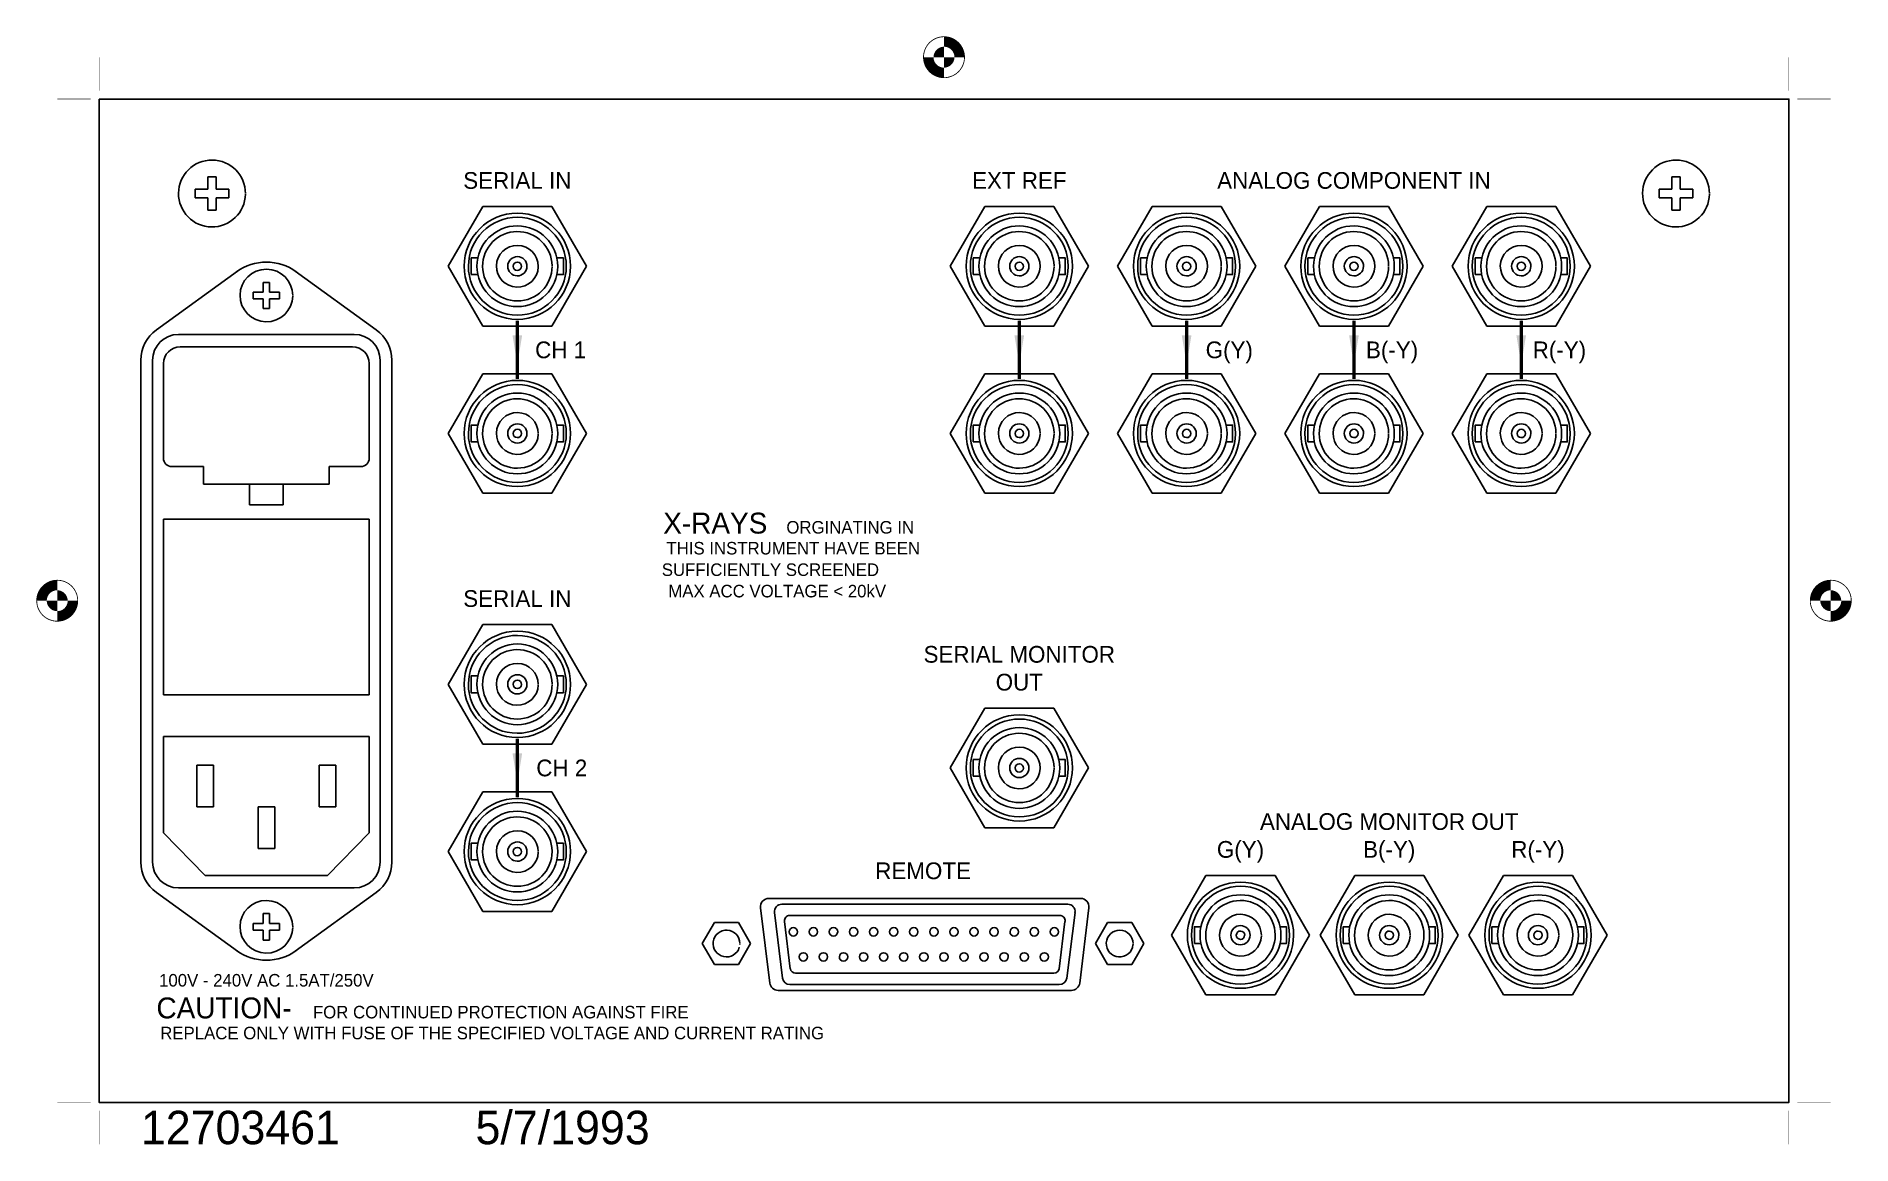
# Model space of a CAD drawing. Extents: x 50 to 268, y 37 to 170.
import ezdxf
from ezdxf.enums import TextEntityAlignment as Align

# ---------------------------------------------------------------- set-up
doc = ezdxf.new("R2010")
doc.units = 0
doc.layers.get('0').update_dxf_attribs({"linetype": 'CONTINUOUS'})
doc.layers.add('KOMPONENT', color=10, linetype='CONTINUOUS')
doc.layers.add('TEKST', color=7, linetype='CONTINUOUS')
doc.layers.get('0').off()
doc.layers.get('0').freeze()

# ---------------------------------------------------------------- blocks, each defined once
blk = doc.blocks.new('0')
at = {"color": 0}
for tag, p in [('NAME', (0, 0)), ('DATE', (10, 0))]:
    blk.add_attdef(tag, p, '', height=1, dxfattribs=at)
at = {"color": 0, "flags": 1}
blk.add_attdef('LAYER', (20, 0), '', height=1, dxfattribs=at)
blk = doc.blocks.new('6')
at = {"color": 0, "const_width": 0.01}
for points in [[(-1, 0), (-0.2, 0)], [(0, -1), (0, -0.2)]]:
    blk.add_lwpolyline(points, dxfattribs=at)
blk = doc.blocks.new('1')
at = {"color": 0}
for points, const_width in [([(0, 0.49, 0.414214), (-0.49, 0, 0.414214)], 0.02), ([(0.375, 0, 0.414214), (0, 0.375, 0.414214)], 0.25), ([(-0.375, 0, 0.414214), (0, -0.375, 0.414214)], 0.25), ([(0, 0.125, 0.414214), (-0.125, 0, 0.414214)], 0.25), ([(0, -0.125, 0.414214), (0.125, 0, 0.414214)], 0.25), ([(0, -0.49, 0.414214), (0.49, 0, 0.414214)], 0.02)]:
    blk.add_lwpolyline(points, format="xyb", dxfattribs=dict(at, const_width=const_width))

msp = doc.modelspace()

# ---------------------------------------------------------------- linework, layer by layer
at = {"layer": 'KOMPONENT', "color": 0}
for p, q in [((103.87, 149.15), (99.74, 142)), ((112.13, 149.15), (103.87, 149.15)), ((116.26, 142), (112.13, 149.15)), ((163.87, 149.15), (159.74, 142)), ((172.13, 149.15), (163.87, 149.15)), ((176.26, 142), (172.13, 149.15)), ((183.87, 149.15), (179.74, 142)), ((192.13, 149.15), (183.87, 149.15)), ((196.26, 142), (192.13, 149.15)), ((203.87, 149.15), (199.74, 142)), ((212.13, 149.15), (203.87, 149.15)), ((216.26, 142), (212.13, 149.15)), ((223.87, 149.15), (219.74, 142)), ((232.13, 149.15), (223.87, 149.15)), ((236.26, 142), (232.13, 149.15)), ((99.74, 142), (103.87, 134.85)), ((112.13, 134.85), (116.26, 142)), ((159.74, 142), (163.87, 134.85)), ((172.13, 134.85), (176.26, 142)), ((179.74, 142), (183.87, 134.85)), ((192.13, 134.85), (196.26, 142)), ((199.74, 142), (203.87, 134.85)), ((212.13, 134.85), (216.26, 142)), ((219.74, 142), (223.87, 134.85)), ((232.13, 134.85), (236.26, 142)), ((103.87, 134.85), (112.13, 134.85)), ((163.87, 134.85), (172.13, 134.85)), ((183.87, 134.85), (192.13, 134.85)), ((203.87, 134.85), (212.13, 134.85)), ((223.87, 134.85), (232.13, 134.85)), ((67.5, 133.85), (88.5, 133.85)), ((63, 130.75), (63, 70.75)), ((64.4, 70.75), (64.4, 130.75)), ((65.7, 119.05), (65.7, 130.35)), ((67.7, 132.35), (88.3, 132.35)), ((90.3, 130.35), (90.3, 119.05)), ((91.6, 130.75), (91.6, 70.75)), ((93, 130.75), (93, 70.75)), ((103.87, 129.15), (99.74, 122)), ((112.13, 129.15), (103.87, 129.15)), ((116.26, 122), (112.13, 129.15)), ((163.87, 129.15), (159.74, 122)), ((172.13, 129.15), (163.87, 129.15)), ((176.26, 122), (172.13, 129.15)), ((183.87, 129.15), (179.74, 122)), ((192.13, 129.15), (183.87, 129.15)), ((196.26, 122), (192.13, 129.15)), ((203.87, 129.15), (199.74, 122)), ((212.13, 129.15), (203.87, 129.15)), ((216.26, 122), (212.13, 129.15)), ((223.87, 129.15), (219.74, 122)), ((232.13, 129.15), (223.87, 129.15)), ((236.26, 122), (232.13, 129.15)), ((99.74, 122), (103.87, 114.85)), ((112.13, 114.85), (116.26, 122)), ((159.74, 122), (163.87, 114.85)), ((172.13, 114.85), (176.26, 122)), ((179.74, 122), (183.87, 114.85)), ((192.13, 114.85), (196.26, 122)), ((199.74, 122), (203.87, 114.85)), ((212.13, 114.85), (216.26, 122)), ((219.74, 122), (223.87, 114.85)), ((232.13, 114.85), (236.26, 122)), ((66.7, 118.05), (70.5, 118.05)), ((70.5, 118.05), (70.5, 115.95)), ((85.5, 118.05), (85.5, 115.95)), ((85.5, 118.05), (89.3, 118.05)), ((70.5, 115.95), (80, 115.95)), ((76, 115.95), (76, 113.45)), ((80, 115.95), (80, 113.45)), ((80, 115.95), (85.5, 115.95)), ((80, 113.45), (76, 113.45)), ((103.87, 114.85), (112.13, 114.85)), ((163.87, 114.85), (172.13, 114.85)), ((183.87, 114.85), (192.13, 114.85)), ((203.87, 114.85), (212.13, 114.85)), ((223.87, 114.85), (232.13, 114.85)), ((90.3, 111.75), (65.7, 111.75)), ((65.7, 90.75), (65.7, 111.75)), ((90.3, 111.75), (90.3, 90.75)), ((103.87, 99.15), (99.74, 92)), ((112.13, 99.15), (103.87, 99.15)), ((116.26, 92), (112.13, 99.15)), ((99.74, 92), (103.87, 84.85)), ((112.13, 84.85), (116.26, 92)), ((90.3, 90.75), (65.7, 90.75)), ((163.87, 89.15), (159.74, 82)), ((172.13, 89.15), (163.87, 89.15)), ((176.26, 82), (172.13, 89.15)), ((90.3, 85.75), (65.7, 85.75)), ((65.7, 74.25), (65.7, 85.75)), ((90.3, 85.75), (90.3, 74.25)), ((103.87, 84.85), (112.13, 84.85)), ((69.7, 82.35), (69.7, 77.35)), ((71.7, 82.35), (69.7, 82.35)), ((71.7, 82.35), (71.7, 77.35)), ((84.3, 82.35), (84.3, 77.35)), ((86.3, 82.35), (84.3, 82.35)), ((86.3, 82.35), (86.3, 77.35)), ((159.74, 82), (163.87, 74.85)), ((172.13, 74.85), (176.26, 82)), ((103.87, 79.15), (99.74, 72)), ((112.13, 79.15), (103.87, 79.15)), ((116.26, 72), (112.13, 79.15)), ((71.7, 77.35), (69.7, 77.35)), ((79, 77.35), (77, 77.35)), ((77, 77.35), (77, 72.35)), ((79, 77.35), (79, 72.35)), ((86.3, 77.35), (84.3, 77.35)), ((163.87, 74.85), (172.13, 74.85)), ((79, 72.35), (77, 72.35)), ((99.74, 72), (103.87, 64.85)), ((112.13, 64.85), (116.26, 72)), ((88.5, 67.65), (67.5, 67.65)), ((85.3, 69.15), (70.7, 69.15)), ((190.31, 69.15), (186.18, 62)), ((198.57, 69.15), (190.31, 69.15)), ((202.7, 62), (198.57, 69.15)), ((208.09, 69.15), (203.96, 62)), ((216.35, 69.15), (208.09, 69.15)), ((220.48, 62), (216.35, 69.15)), ((225.87, 69.15), (221.74, 62)), ((234.13, 69.15), (225.87, 69.15)), ((238.26, 62), (234.13, 69.15)), ((138.18, 56.28), (137.07, 65.28)), ((138.07, 66.4), (175.33, 66.4)), ((139.61, 65.7), (173.79, 65.7)), ((176.33, 65.28), (175.22, 56.28)), ((103.87, 64.85), (112.13, 64.85)), ((131.56, 63.5), (130.11, 61)), ((134.44, 63.5), (131.56, 63.5)), ((135.89, 61), (134.44, 63.5)), ((139.71, 56.87), (138.75, 64.72)), ((140.63, 57.99), (139.94, 63.65)), ((173.46, 63.65), (172.77, 57.99)), ((174.66, 64.72), (173.69, 56.87)), ((178.56, 63.5), (177.11, 61)), ((181.44, 63.5), (178.56, 63.5)), ((182.89, 61), (181.44, 63.5)), ((130.11, 61), (131.56, 58.5)), ((134.44, 58.5), (135.89, 61)), ((177.11, 61), (178.56, 58.5)), ((182.16, 59.75), (182.89, 61)), ((186.18, 62), (190.31, 54.85)), ((198.57, 54.85), (202.7, 62)), ((203.96, 62), (208.09, 54.85)), ((216.35, 54.85), (220.48, 62)), ((221.74, 62), (225.87, 54.85)), ((234.13, 54.85), (238.26, 62)), ((181.44, 58.5), (182.16, 59.75)), ((131.56, 58.5), (134.44, 58.5)), ((178.56, 58.5), (181.44, 58.5)), ((174.23, 55.4), (139.17, 55.4)), ((172.77, 56.1), (140.58, 56.1)), ((190.31, 54.85), (198.57, 54.85)), ((208.09, 54.85), (216.35, 54.85)), ((225.87, 54.85), (234.13, 54.85))]:
    msp.add_line(p, q, dxfattribs=at)
for points in [[(58, 162), (260, 162), (260, 42), (58, 42), (58, 162)], [(71, 152.7), (72, 152.7)], [(71, 151.2), (71, 152.7)], [(72, 151.2), (72, 152.7)], [(246, 151.2), (246, 152.7)], [(246, 152.7), (247, 152.7)], [(247, 151.2), (247, 152.7)], [(69.5, 150.2), (69.5, 151.2)], [(69.5, 151.2), (71, 151.2)], [(69.5, 150.2), (71, 150.2)], [(71, 148.7), (71, 150.2)], [(72, 151.2), (73.5, 151.2)], [(72, 148.7), (72, 150.2)], [(72, 150.2), (73.5, 150.2)], [(73.5, 150.2), (73.5, 151.2)], [(244.5, 151.2), (246, 151.2)], [(244.5, 150.2), (244.5, 151.2)], [(244.5, 150.2), (246, 150.2)], [(246, 148.7), (246, 150.2)], [(247, 151.2), (248.5, 151.2)], [(247, 150.2), (248.5, 150.2)], [(247, 148.7), (247, 150.2)], [(248.5, 150.2), (248.5, 151.2)], [(71, 148.7), (72, 148.7)], [(246, 148.7), (247, 148.7)], [(74.54, 141.4), (64.86, 134.4)], [(81.46, 141.4), (91.14, 134.4)], [(76.42, 138.11), (76.42, 138.89)], [(76.42, 138.89), (77.61, 138.89)], [(77.61, 140.07), (78.39, 140.07)], [(77.61, 138.89), (77.61, 140.07)], [(78.39, 138.89), (78.39, 140.07)], [(78.39, 138.89), (79.58, 138.89)], [(79.58, 138.11), (79.58, 138.89)], [(76.42, 138.11), (77.61, 138.11)], [(77.61, 136.93), (77.61, 138.11)], [(77.61, 136.93), (78.39, 136.93)], [(78.39, 136.93), (78.39, 138.11)], [(78.39, 138.11), (79.58, 138.11)], [(65.7, 74.25), (70.7, 69.15)], [(85.3, 69.15), (90.3, 74.25)], [(74.54, 60.1), (64.86, 67.1)], [(81.46, 60.1), (91.14, 67.1)], [(76.42, 63.39), (77.61, 63.39)], [(76.42, 62.61), (76.42, 63.39)], [(77.61, 63.39), (77.61, 64.58)], [(77.61, 64.58), (78.39, 64.58)], [(78.39, 63.39), (78.39, 64.58)], [(78.39, 63.39), (79.58, 63.39)], [(79.58, 62.61), (79.58, 63.39)], [(140.56, 64.36), (172.84, 64.36)], [(76.42, 62.61), (77.61, 62.61)], [(77.61, 61.42), (77.61, 62.61)], [(77.61, 61.42), (78.39, 61.42)], [(78.39, 62.61), (79.58, 62.61)], [(78.39, 61.42), (78.39, 62.61)], [(141.26, 57.44), (172.14, 57.44)]]:
    msp.add_lwpolyline(points, dxfattribs=at)
at = {"layer": 'KOMPONENT', "color": 0, "linetype": 'CONTINUOUS'}
for points in [[(103.28, 143), (102.5, 143), (102.5, 141)], [(112.72, 141), (113.5, 141), (113.5, 143), (112.72, 143)], [(163.28, 143), (162.5, 143), (162.5, 141)], [(172.72, 141), (173.5, 141), (173.5, 143), (172.72, 143)], [(183.28, 143), (182.5, 143), (182.5, 141)], [(192.72, 141), (193.5, 141), (193.5, 143), (192.72, 143)], [(203.28, 143), (202.5, 143), (202.5, 141)], [(212.72, 141), (213.5, 141), (213.5, 143), (212.72, 143)], [(223.28, 143), (222.5, 143), (222.5, 141)], [(232.72, 141), (233.5, 141), (233.5, 143), (232.72, 143)], [(102.5, 141), (103.28, 141)], [(162.5, 141), (163.28, 141)], [(182.5, 141), (183.28, 141)], [(202.5, 141), (203.28, 141)], [(222.5, 141), (223.28, 141)], [(103.28, 123), (102.5, 123), (102.5, 121)], [(112.72, 121), (113.5, 121), (113.5, 123), (112.72, 123)], [(163.28, 123), (162.5, 123), (162.5, 121)], [(172.72, 121), (173.5, 121), (173.5, 123), (172.72, 123)], [(183.28, 123), (182.5, 123), (182.5, 121)], [(192.72, 121), (193.5, 121), (193.5, 123), (192.72, 123)], [(203.28, 123), (202.5, 123), (202.5, 121)], [(212.72, 121), (213.5, 121), (213.5, 123), (212.72, 123)], [(223.28, 123), (222.5, 123), (222.5, 121)], [(232.72, 121), (233.5, 121), (233.5, 123), (232.72, 123)], [(102.5, 121), (103.28, 121)], [(162.5, 121), (163.28, 121)], [(182.5, 121), (183.28, 121)], [(202.5, 121), (203.28, 121)], [(222.5, 121), (223.28, 121)], [(103.28, 93), (102.5, 93), (102.5, 91)], [(112.72, 91), (113.5, 91), (113.5, 93), (112.72, 93)], [(102.5, 91), (103.28, 91)], [(163.28, 83), (162.5, 83), (162.5, 81)], [(172.72, 81), (173.5, 81), (173.5, 83), (172.72, 83)], [(162.5, 81), (163.28, 81)], [(103.28, 73), (102.5, 73), (102.5, 71)], [(112.72, 71), (113.5, 71), (113.5, 73), (112.72, 73)], [(102.5, 71), (103.28, 71)], [(189.72, 63), (188.94, 63), (188.94, 61)], [(199.16, 61), (199.94, 61), (199.94, 63), (199.16, 63)], [(207.5, 63), (206.72, 63), (206.72, 61)], [(216.94, 61), (217.72, 61), (217.72, 63), (216.94, 63)], [(225.28, 63), (224.5, 63), (224.5, 61)], [(234.72, 61), (235.5, 61), (235.5, 63), (234.72, 63)], [(188.94, 61), (189.72, 61)], [(206.72, 61), (207.5, 61)], [(224.5, 61), (225.28, 61)]]:
    msp.add_lwpolyline(points, dxfattribs=at)
at = {"layer": 'KOMPONENT', "color": 0}
for centre, radius, start, end in [((71.5, 150.7), 4, 0, 358.8769), ((246.5, 150.7), 4, 0, 358.8769), ((108, 142), 6.35, 0, 359.9318), ((108, 142), 5.85, 0, 359.7322), ((168, 142), 6.35, 0, 359.9318), ((168, 142), 5.85, 0, 359.7322), ((188, 142), 6.35, 0, 359.9318), ((188, 142), 5.85, 0, 359.7322), ((208, 142), 6.35, 0, 359.9318), ((208, 142), 5.85, 0, 359.7322), ((228, 142), 6.35, 0, 359.9318), ((228, 142), 5.85, 0, 359.7322), ((78, 136.5), 6, 53.4179, 126.5821), ((78, 138.5), 3.15, 0, 358.8769), ((67.5, 130.75), 4.5, 125.902, 180), ((67.5, 130.75), 3.1, 90, 180), ((88.5, 130.75), 3.1, 0, 90), ((88.5, 130.75), 4.5, 0, 54.098), ((67.7, 130.35), 2, 90, 180), ((88.3, 130.35), 2, 0, 90), ((108, 122), 6.35, 0, 359.9318), ((168, 122), 6.35, 0, 359.9318), ((188, 122), 6.35, 0, 359.9318), ((208, 122), 6.35, 0, 359.9318), ((228, 122), 6.35, 0, 359.9318), ((108, 122), 5.85, 0, 359.7322), ((168, 122), 5.85, 0, 359.7322), ((188, 122), 5.85, 0, 359.7322), ((208, 122), 5.85, 0, 359.7322), ((228, 122), 5.85, 0, 359.7322), ((66.7, 119.05), 1, 180, 270), ((89.3, 119.05), 1, 270, 0), ((108, 92), 6.35, 0, 359.9318), ((108, 92), 5.85, 0, 359.7322), ((168, 82), 6.35, 0, 359.9318), ((168, 82), 5.85, 0, 359.7322), ((108, 72), 6.35, 0, 359.9318), ((108, 72), 5.85, 0, 359.7322), ((67.5, 70.75), 4.5, 180, 234.098), ((67.5, 70.75), 3.1, 180, 270), ((88.5, 70.75), 3.1, 270, 0), ((88.5, 70.75), 4.5, 305.902, 0), ((194.44, 62), 6.35, 0, 359.9318), ((194.44, 62), 5.85, 0, 359.7322), ((212.22, 62), 6.35, 0, 359.9318), ((212.22, 62), 5.85, 0, 359.7322), ((230, 62), 6.35, 0, 359.9318), ((230, 62), 5.85, 0, 359.7322), ((78, 63), 3.15, 0, 358.8769), ((138.07, 65.4), 1, 90, 186.9968), ((139.61, 64.83), 0.873, 90, 186.9968), ((173.79, 64.83), 0.873, 353.0032, 90), ((175.33, 65.4), 1, 353.0032, 90), ((140.56, 63.73), 0.629, 90, 186.9968), ((172.84, 63.73), 0.629, 353.0032, 90), ((133, 61), 1.6, 0.6993, 343.5838), ((133, 61), 1.6, 356.2027, 357.6417), ((140.99, 62.4), 0.5, 0.164, 359.1426), ((143.39, 62.4), 0.5, 0.164, 359.1426), ((145.79, 62.4), 0.5, 0.164, 359.1426), ((148.19, 62.4), 0.5, 0.164, 359.1426), ((150.59, 62.4), 0.5, 0.164, 359.1426), ((152.99, 62.4), 0.5, 0.164, 359.1426), ((155.39, 62.4), 0.5, 0.164, 359.1426), ((157.79, 62.4), 0.5, 0.164, 359.1426), ((160.19, 62.4), 0.5, 0.164, 359.1426), ((162.59, 62.4), 0.5, 0.164, 359.1426), ((164.99, 62.4), 0.5, 0.164, 359.1426), ((167.39, 62.4), 0.5, 0.164, 359.1426), ((169.79, 62.4), 0.5, 0.164, 359.1426), ((172.19, 62.4), 0.5, 0.164, 359.1426), ((180, 61), 1.6, 0.722, 353.9277), ((180, 61), 1.6, 356.4423, 357.6701), ((78, 65), 6, 233.4179, 306.5821), ((142.19, 59.4), 0.5, 0.164, 359.1426), ((144.59, 59.4), 0.5, 0.164, 359.1426), ((146.99, 59.4), 0.5, 0.164, 359.1426), ((149.39, 59.4), 0.5, 0.164, 359.1426), ((151.79, 59.4), 0.5, 0.164, 359.1426), ((154.19, 59.4), 0.5, 0.164, 359.1426), ((156.59, 59.4), 0.5, 0.164, 359.1426), ((158.99, 59.4), 0.5, 0.164, 359.1426), ((161.39, 59.4), 0.5, 0.164, 359.1426), ((163.79, 59.4), 0.5, 0.164, 359.1426), ((166.19, 59.4), 0.5, 0.164, 359.1426), ((168.59, 59.4), 0.5, 0.164, 359.1426), ((170.99, 59.4), 0.5, 0.164, 359.1426), ((140.58, 56.97), 0.873, 186.9968, 270), ((141.26, 58.07), 0.629, 186.9968, 270), ((172.14, 58.07), 0.629, 270, 353.0032), ((172.77, 57.04), 0.942, 269.5037, 349.2755), ((139.17, 56.4), 1, 186.9968, 270), ((174.23, 56.4), 1, 270, 353.0032)]:
    msp.add_arc(centre, radius, start, end, dxfattribs=at)
at = {"layer": 'KOMPONENT', "color": 0, "linetype": 'CONTINUOUS'}
for centre, radius, start, end in [((108, 142), 4.83, 359.8692, 359.8676), ((108, 142), 4.15, 0.8323, 359.8469), ((168, 142), 4.83, 359.8692, 359.8676), ((168, 142), 4.15, 0.8323, 359.8469), ((188, 142), 4.83, 359.8692, 359.8676), ((188, 142), 4.15, 0.8323, 359.8469), ((208, 142), 4.83, 359.8692, 359.8676), ((208, 142), 4.15, 0.8323, 359.8469), ((228, 142), 4.83, 359.8692, 359.8676), ((228, 142), 4.15, 0.8323, 359.8469), ((108, 142), 2.5, 359.7451, 358.0855), ((168, 142), 2.5, 359.7451, 358.0855), ((188, 142), 2.5, 359.7451, 358.0855), ((208, 142), 2.5, 359.7451, 358.0855), ((228, 142), 2.5, 359.7451, 358.0855), ((108, 142), 1.15, 359.4385, 359.4075), ((108, 142), 0.5, 358.6785, 358.4931), ((168, 142), 1.15, 359.4385, 359.4075), ((168, 142), 0.5, 358.6785, 358.4931), ((188, 142), 1.15, 359.4385, 359.4075), ((188, 142), 0.5, 358.6785, 358.4931), ((208, 142), 1.15, 359.4385, 359.4075), ((208, 142), 0.5, 358.6785, 358.4931), ((228, 142), 1.15, 359.4385, 359.4075), ((228, 142), 0.5, 358.6785, 358.4931), ((108, 122), 4.83, 359.8692, 359.8676), ((108, 122), 4.15, 0.8323, 359.8469), ((168, 122), 4.83, 359.8692, 359.8676), ((168, 122), 4.15, 0.8323, 359.8469), ((188, 122), 4.83, 359.8692, 359.8676), ((188, 122), 4.15, 0.8323, 359.8469), ((208, 122), 4.83, 359.8692, 359.8676), ((208, 122), 4.15, 0.8323, 359.8469), ((228, 122), 4.83, 359.8692, 359.8676), ((228, 122), 4.15, 0.8323, 359.8469), ((108, 122), 2.5, 359.7451, 358.0855), ((168, 122), 2.5, 359.7451, 358.0855), ((188, 122), 2.5, 359.7451, 358.0855), ((208, 122), 2.5, 359.7451, 358.0855), ((228, 122), 2.5, 359.7451, 358.0855), ((108, 122), 1.15, 359.4385, 359.4075), ((108, 122), 0.5, 358.6785, 358.4931), ((168, 122), 1.15, 359.4385, 359.4075), ((168, 122), 0.5, 358.6785, 358.4931), ((188, 122), 1.15, 359.4385, 359.4075), ((188, 122), 0.5, 358.6785, 358.4931), ((208, 122), 1.15, 359.4385, 359.4075), ((208, 122), 0.5, 358.6785, 358.4931), ((228, 122), 1.15, 359.4385, 359.4075), ((228, 122), 0.5, 358.6785, 358.4931), ((108, 92), 4.83, 359.8692, 359.8676), ((108, 92), 4.15, 0.8323, 359.8469), ((108, 92), 2.5, 359.7451, 358.0855), ((108, 92), 1.15, 359.4385, 359.4075), ((108, 92), 0.5, 358.6785, 358.4931), ((168, 82), 4.83, 359.8692, 359.8676), ((168, 82), 4.15, 0.8323, 359.8469), ((168, 82), 2.5, 359.7451, 358.0855), ((168, 82), 1.15, 359.4385, 359.4075), ((168, 82), 0.5, 358.6785, 358.4931), ((108, 72), 4.83, 359.8692, 359.8676), ((108, 72), 4.15, 0.8323, 359.8469), ((108, 72), 2.5, 359.7451, 358.0855), ((108, 72), 1.15, 359.4385, 359.4075), ((108, 72), 0.5, 358.6785, 358.4931), ((194.44, 62), 4.83, 359.8692, 359.8676), ((194.44, 62), 4.15, 0.8323, 359.8469), ((212.22, 62), 4.83, 359.8692, 359.8676), ((212.22, 62), 4.15, 0.8323, 359.8469), ((230, 62), 4.83, 359.8692, 359.8676), ((230, 62), 4.15, 0.8323, 359.8469), ((194.44, 62), 2.5, 359.7451, 358.0855), ((194.44, 62), 1.15, 359.4385, 359.4075), ((212.22, 62), 2.5, 359.7451, 358.0855), ((212.22, 62), 1.15, 359.4385, 359.4075), ((230, 62), 2.5, 359.7451, 358.0855), ((230, 62), 1.15, 359.4385, 359.4075), ((194.44, 62), 0.5, 358.6785, 358.4931), ((212.22, 62), 0.5, 358.6785, 358.4931), ((230, 62), 0.5, 358.6785, 358.4931)]:
    msp.add_arc(centre, radius, start, end, dxfattribs=at)
at = {"layer": 'TEKST', "color": 0, "const_width": 0.4}
for points in [[(108, 135.5), (108, 128.5)], [(168, 135.5), (168, 128.5)], [(188, 135.5), (188, 128.5)], [(208, 135.5), (208, 128.5)], [(228, 135.5), (228, 128.5)], [(108, 85.5), (108, 78.5)]]:
    msp.add_lwpolyline(points, dxfattribs=at)
at = {"layer": 'TEKST', "color": 0}
for points in [[(107.42, 133.75), (108.58, 133.75), (108, 130.25)], [(167.42, 133.75), (168.58, 133.75), (168, 130.25)], [(187.42, 133.75), (188.58, 133.75), (188, 130.25)], [(207.42, 133.75), (208.58, 133.75), (208, 130.25)], [(227.42, 133.75), (228.58, 133.75), (228, 130.25)], [(107.42, 83.75), (108.58, 83.75), (108, 80.25)]]:
    msp.add_solid(points, dxfattribs=at)

# ---------------------------------------------------------------- block references
at = {"layer": 'TEKST', "color": 0, "xscale": 5, "yscale": 5, "zscale": 5}
for name, p, rotation in [('1', (159, 167), 180), ('6', (58, 162), 270), ('6', (260, 162), 180), ('1', (53, 102), 270), ('1', (265, 102), 90), ('6', (260, 42), 90)]:
    msp.add_blockref(name, p, dxfattribs=dict(at, rotation=rotation))
msp.add_blockref('6', (58, 42), dxfattribs=at)
at = {"layer": 'TEKST', "color": 0, "xscale": 4, "yscale": 4, "zscale": 4}
msp.add_blockref('0', (63, 37), dxfattribs=at).add_auto_attribs({'NAME': '12703461', 'DATE': '5/7/1993'})

# ---------------------------------------------------------------- texts
at = {"layer": 'TEKST', "color": 0}
for s, height, p in [('SERIAL IN', 2, (108, 151.26)), ('EXT REF', 2, (168, 151.26)), ('ANALOG COMPONENT IN', 2, (208, 151.26)), ('CH 1', 2, (113.17, 131)), ('G(Y)', 2, (193.1, 131)), ('B(-Y)', 2, (212.56, 131)), ('R(-Y)', 2, (232.56, 131)), ('X-RAYS', 2.5, (131.66, 110.03)), ('ORGINATING IN', 1.5, (147.79, 110.03)), ('THIS INSTRUMENT HAVE BEEN', 1.5, (140.98, 107.53)), ('SUFFICIENTLY SCREENED', 1.5, (138.25, 104.96)), ('SERIAL IN', 2, (108, 101.26)), ('MAX ACC VOLTAGE < 20kV', 1.5, (139.06, 102.4)), ('SERIAL MONITOR', 2, (168, 94.59)), ('OUT', 2, (168, 91.26)), ('CH 2', 2, (113.31, 81)), ('ANALOG MONITOR OUT', 2, (212.22, 74.59)), ('G(Y)', 2, (194.44, 71.26)), ('B(-Y)', 2, (212.22, 71.26)), ('R(-Y)', 2, (230, 71.26)), ('REMOTE', 2, (156.5, 68.7)), ('100V - 240V AC 1.5AT/250V', 1.5, (78, 55.86)), ('CAUTION-', 2.5, (72.94, 52.05)), ('FOR CONTINUED PROTECTION AGAINST FIRE', 1.5, (106.02, 52.05)), ('REPLACE ONLY WITH FUSE OF THE SPECIFIED VOLTAGE AND CURRENT RATING', 1.5, (104.99, 49.55))]:
    msp.add_text(s, height=height, dxfattribs=at).set_placement(p, align=Align.CENTER)

doc.saveas('drawing.dxf')
